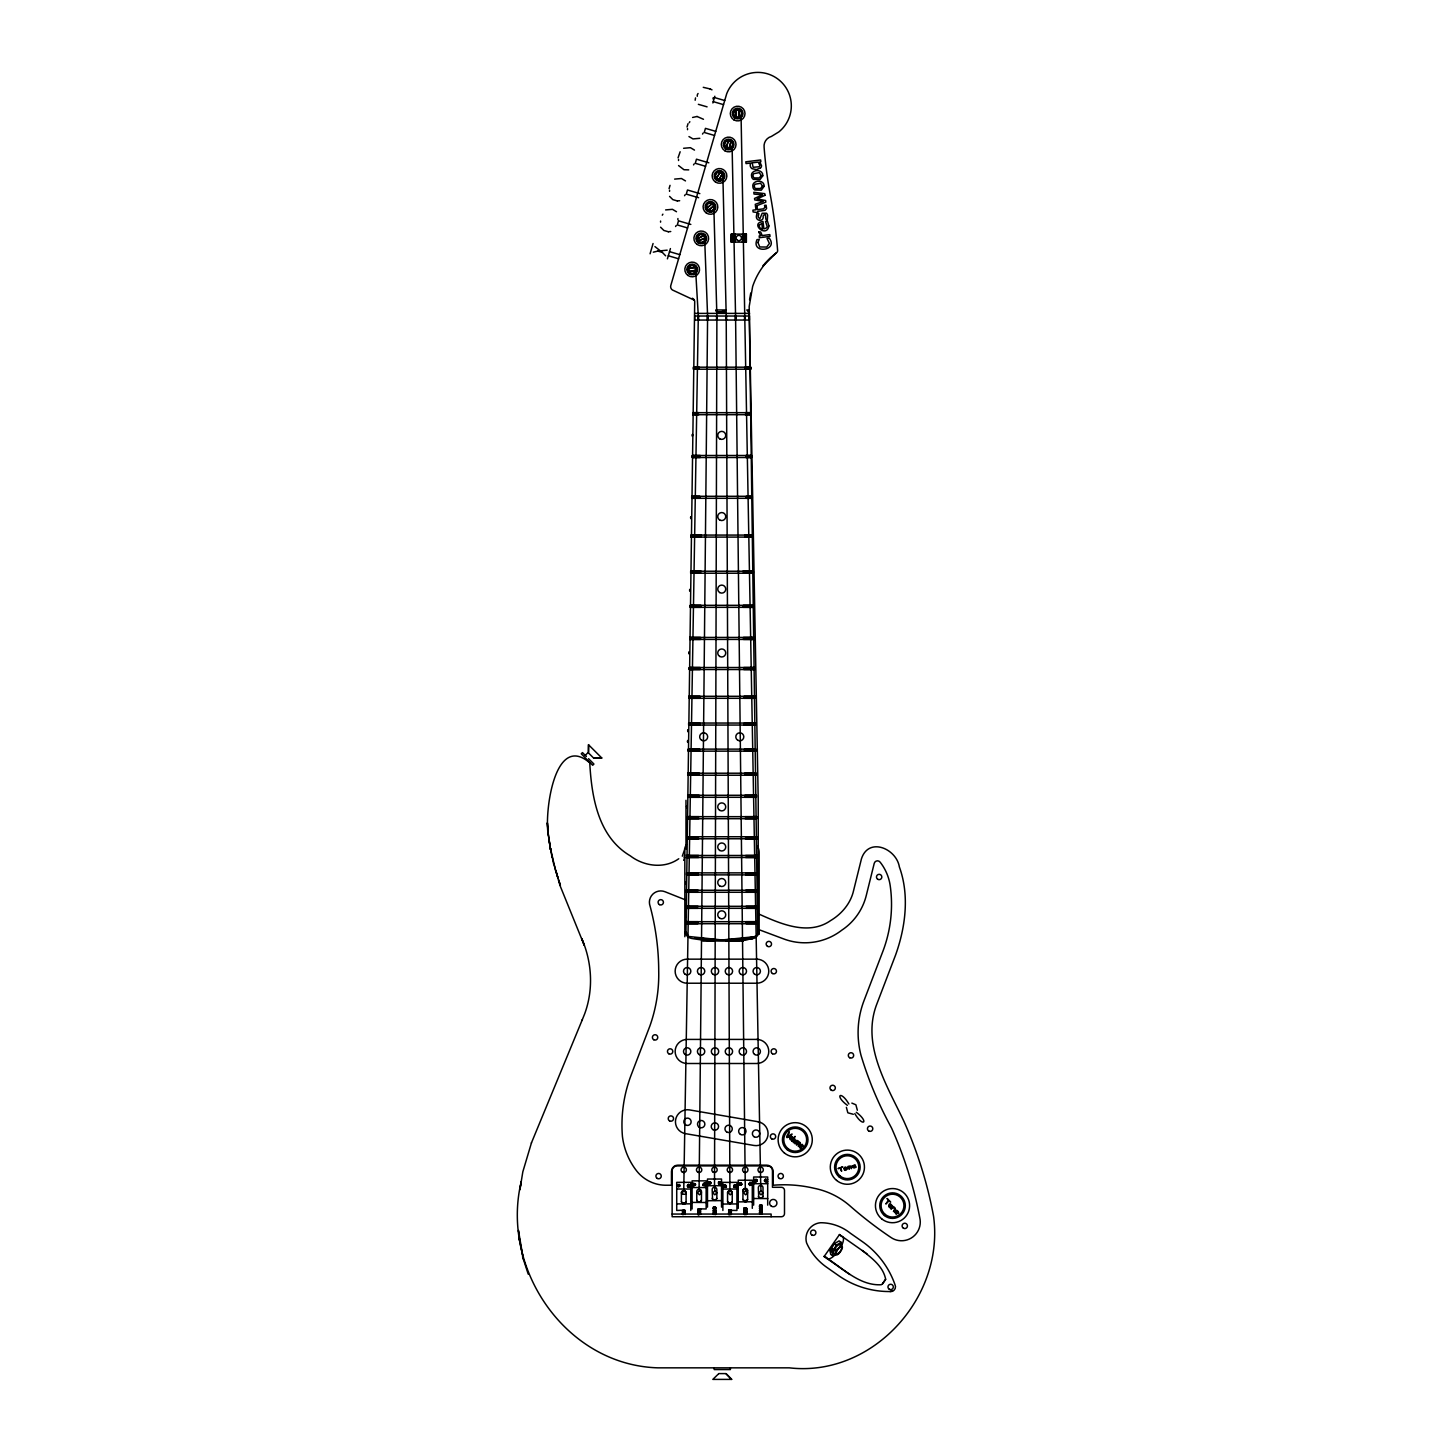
<?xml version="1.0" encoding="UTF-8"?>
<svg xmlns="http://www.w3.org/2000/svg" width="1452" height="1452" viewBox="0 0 1452 1452"><rect width="100%" height="100%" fill="white"/><g stroke="black" fill="none" stroke-linecap="round" stroke-linejoin="round"><path stroke-width="1.5" d="M714.202 1367.838L714.202 1369.563L730.392 1369.563L730.392 1367.838M739.195 109.408L739.522 117.576A4.429 4.429 0 0 0 741.064 110.715A4.429 4.429 0 0 0 734.059 111.005A4.429 4.429 0 0 0 736.146 117.721L735.819 109.535M745.765 1207.955C744.204 1208.754 742.408 1207.538 746.8 1208.354M660.569 222.156L660.587 221.049M669.553 191.337L669.572 190.23M677.903 218.544L677.884 219.742M678.538 160.519L678.556 159.393M687.522 129.682L687.54 128.575M736.327 117.757L736.327 109.39M739.014 117.739L739.014 109.372M745.293 1208.409L746.727 1208.318L744.459 1207.991M688.339 936.558L685.979 931.767L694.709 301.853A4.556 4.174 0 0 0 694.346 300.201L673.601 290.527A4.011 4.011 0 0 1 670.77 285.608L726.69 93.763A33.45 33.45 0 0 1 777.637 78.862A33.45 33.45 0 0 1 778.835 131.914L771.375 136.452A10.019 10.019 0 0 0 764.115 147.414A443.06 443.06 0 0 0 770.449 195.675A557.931 557.931 0 0 1 777.564 249.835A2.668 2.668 0 0 1 776.312 252.848A71.402 71.402 0 0 0 752.644 286.48L749.178 306.572L758.234 800.306L758.234 931.639A5.227 5.227 0 0 1 753.915 936.776L722.061 939.97L688.339 936.431A6.062 6.062 0 0 1 685.979 931.639M736.436 116.94L739.014 116.922M739.014 110.225L736.327 110.243M588.568 752.336L588.641 744.858M731.336 1210.097L728.595 1210.097M697.287 95.07L697.269 96.286M713.059 99.008L713.095 97.883M728.595 1210.369C733.986 1210.188 726.49 1210.532 729.993 1211.204M729.231 1210.115C730.247 1211.295 731.518 1208.972 729.303 1211.131L731.409 1210.986L728.759 1211.24M705.436 236.876A4.429 4.429 0 0 0 698.14 235.242A4.429 4.429 0 0 0 699.737 242.538A4.429 4.429 0 0 0 705.672 238.001L698.303 240.433L697.686 238.564L704.111 235.006M704.873 238.164L703.748 235.75M729.939 1210.841C733.75 1210.95 725.8 1211.313 730.556 1210.841L729.721 1210.841M695.871 267.005L687.849 268.584A4.429 4.429 0 0 1 694.165 265.498A4.429 4.429 0 0 1 695.508 272.395A4.429 4.429 0 0 1 688.502 271.905L696.524 270.344M728.85 1210.115L731.336 1210.442L730.265 1210.405M846.371 1107.313L847.841 1112.813L853.322 1114.283M857.352 1110.272L855.881 1104.772L851.852 1103.103M693.384 1184.396C695.925 1184.015 693.675 1186.102 694.147 1183.689M705 1184.796L704.529 1183.562L703.385 1185.177M710.572 1182.727C709.248 1181.42 707.451 1183.416 710.3 1181.928C713.077 1185.667 705.454 1183.761 709.538 1181.874M718.667 1182.545C719.357 1186.447 721.88 1180.403 718.667 1182.545C724.258 1181.529 715.836 1186.556 719.43 1181.874M733.986 1185.413L734.53 1187.083L736.073 1186.81M741.736 1183.797C737.053 1184.868 743.606 1183.307 739.467 1184.233C742.68 1185.522 737.58 1181.093 741.555 1184.65C736.872 1187.482 741.3 1179.078 741.555 1184.796C737.562 1187.046 739.994 1180.04 741.736 1184.142M752.299 1184.905C744.132 1182.273 755.494 1184.033 749.359 1184.106C752.245 1180.839 750.212 1187.754 749.432 1183.416C754.005 1182.273 747.671 1187.518 749.631 1182.817C751.628 1179.224 747.98 1190.713 751.446 1182.581M678.011 1185.612C679.1 1186.502 679.881 1186.03 678.011 1185.504M693.33 1184.632L694.147 1183.489L695.581 1184.433M703.222 1184.433L704.819 1183.471L705.309 1185.449L702.986 1185.449L704.147 1183.289L705.309 1185.304L702.986 1185.304L704.038 1183.489L705.073 1184.542L703.585 1184.015L703.385 1185.322L706.144 1185.54M734.059 1185.54L735.021 1186.847L735.674 1185.358M741.319 1183.797L739.54 1183.416L740.956 1184.669M695.163 100.242L695.526 97.901M693.312 1184.523L692.096 1184.56M702.986 1185.086L704.692 1185.522L704.892 1183.326M736.073 1185.249C734.295 1190.313 734.349 1182.817 735.456 1187.173M704.819 1182.727L705.055 1184.632M705 1184.941L706.144 1184.56M735.819 1186.248L733.75 1186.593M749.577 299.765L750.738 293.032M684.11 857.424L684.654 854.901M726.036 148.05A4.429 4.429 0 0 0 733.06 144.982A4.429 4.429 0 0 0 726.889 140.427A4.429 4.429 0 0 0 726.036 148.05L726.309 147.668A3.939 3.939 0 0 1 728.069 140.59L727.996 140.1M728.777 148.866L729.249 148.394A3.939 3.939 0 0 0 730.991 141.316L729.321 148.866M708.304 1182.926C712.932 1178.842 708.449 1187.972 708.812 1181.801M718.704 1181.801C717.687 1186.266 721.444 1182.4 721.535 1181.801M723.858 1186.81L724.203 1185.141L722.878 1185.141M687.413 1185.885C690.154 1181.438 690.39 1190.531 687.413 1185.921C689.083 1188.771 690.843 1183.834 687.903 1185.504M692.913 1184.396L693.421 1183.543L692.096 1183.543M702.804 1184.433L704.147 1183.071L705.309 1185.086M723.858 1185.249L723.858 1186.593M756.946 1181.22C752.172 1183.67 756.746 1175.92 756.946 1181.329C752.281 1183.761 756.546 1176.029 756.946 1181.256M687.413 1185.994L689.137 1184.669M693.094 1183.217L693.584 1185.921L695.581 1184.778L693.584 1183.471L693.584 1185.776L695.417 1184.106M723.858 1184.65L723.858 1185.994M736.255 1186.411C730.029 1188.643 739.558 1183.434 733.75 1185.485M766.837 1181.256L765.676 1179.242L764.351 1180.585L766.347 1181.819L766.511 1179.532M680.208 1185.921C673.655 1188.135 684.709 1183.108 676.723 1184.868M751.628 1183.924L750.956 1185.141L749.141 1184.65M726.2 148.14L728.541 140.1M728.995 148.086L726.436 147.305M650.079 253.791L653.073 243.519M669.063 188.669L670.044 185.348M678.048 157.851L680.153 151.77M687.032 127.032L688.012 123.692M667.412 258.855L670.425 248.564M712.878 102.965L714.838 96.231M726.309 147.668L728.396 140.572M728.922 148.394L730.973 141.352M531.486 1142.76L522.829 1171.8L519.889 1189.769L521.25 1181.656C500.25 1268.54 565.808 1365.08 657.829 1367.838L789.307 1367.838C872.271 1377.458 944.889 1297.562 933.527 1216.068C927.465 1183.507 917.501 1151.672 903.961 1121.434C887.172 1085.66 861.145 1044.968 876.736 1004.276L895.557 955.089C905.522 927.283 909.642 895.249 899.369 866.935C896.374 848.476 868.514 836.715 861.453 858.822L853.54 890.766C850.618 903.489 841.634 914.034 830.544 920.622C808.51 936.032 780.595 923.817 759.16 914.179L758.851 915.032M688.702 268.638L689.119 271.288L696.216 270.199M695.671 270.272L695.308 267.622M715.273 1206.848L713.277 1207.12L714.983 1206.775M683.638 860.328L684.836 857.315M582.016 1020.429L584.63 1013.932C593.632 989.647 592.053 962.186 581.744 938.555L584.248 945.252L560.109 885.793L553.684 863.341M743.968 1208.373L746.128 1208.118M681.405 1193.036A2.341 2.341 0 0 1 683.747 1190.713L686.088 1192.836L686.088 1201.73L684.781 1203.563L682.658 1203.472L681.405 1201.73L681.405 1192.999A2.341 2.341 0 0 1 683.747 1190.658L698.303 316.046L695.581 269.255M699.229 1201.984L700.154 1202.074L698.049 1201.947L696.778 1200.205L696.778 1191.439A2.341 2.341 0 0 1 699.12 1189.206A2.341 2.341 0 0 1 701.461 1191.529L701.461 1200.205L700.082 1202.111L698.376 1202.056L699.537 1202.111M716.852 1198.372L715.473 1200.278L713.277 1200.259L715.763 1200.314L712.587 1199.388L712.17 1189.587A2.341 2.323 0 0 1 714.511 1187.246A2.341 2.323 0 0 1 716.852 1189.587L716.852 1198.372A2.378 2.36 0 0 1 712.17 1198.245M745.693 1201.476L742.934 1199.57L742.934 1190.803A2.341 2.341 0 0 1 745.275 1188.462A2.341 2.341 0 0 1 747.617 1190.803L747.617 1199.57L744.223 1201.494L746.727 1201.439L745.003 1201.494M763.008 1196.394L761.737 1198.154L758.743 1197.428L758.325 1187.663A2.341 2.341 0 0 1 760.667 1185.377A2.341 2.341 0 0 1 763.008 1187.718L763.008 1196.394A2.378 2.36 0 0 1 758.325 1196.357M531.396 1142.978L582.343 1019.631M692.096 1208.972L692.096 1180.857L706.144 1180.857L706.144 1208.972L698.376 1208.808M761.665 1205.142L760.104 1204.706M762.01 1204.997L760.213 1204.851M716.126 310.565C714.892 314.685 731.009 308.641 723.441 312.107M697.486 94.471L698.067 93.509M715.981 178.578L716.362 178.287A3.939 3.939 0 0 1 720.029 171.989L720.083 171.517M718.377 180.139L718.976 179.812A3.939 3.939 0 0 0 722.624 173.496L723.005 173.205A4.429 4.429 0 0 1 718.903 180.284L722.878 173.078M689.228 122.712L689.845 121.696M703.113 133.112L702.532 134.074M662.275 215.186L662.892 214.17M694.129 163.931L693.548 164.893M685.144 194.768L684.564 195.711M676.16 225.586L675.579 226.53M716.108 178.705L720.609 171.645M835.844 1253.965L832.722 1255.817L830.671 1254.383L830.181 1250.426L834.41 1243.692L839.093 1240.897L841.144 1242.331L841.634 1246.288M832.722 1255.817L832.232 1251.86L836.443 1245.126L841.144 1242.331M716.362 178.287L720.337 172.08M718.649 179.721L722.588 173.532M885.647 1279.285L882.217 1284.203L885.647 1279.285C883.306 1266.543 871.817 1258.122 862.288 1250.499M722.406 173.804L720.156 172.389M728.741 1210.369L729.993 1210.206M881.364 1284.73C858.985 1286.055 841.851 1267.088 824.173 1256.47L839.51 1234.563L841.398 1236.342A13.377 4.773 -55 0 1 842.015 1244.745M698.303 1208.972L700.481 1208.844M830.362 1251.878L832.74 1248.538M690.771 1210.478L690.771 1182.345L676.723 1182.345L676.723 1210.478L682.676 1210.206M725.782 1185.685C721.662 1184.886 727.343 1189.134 725.401 1185.286M735.293 1185.286L734.149 1185.867L736.926 1186.157M694.8 1185.177L694.619 1183.924M801.558 1147.879C798.546 1149.893 799.199 1143.214 802.339 1144.448C805.315 1148.242 797.928 1144.63 800.687 1147.733A1.815 1.815 0 0 0 801.54 1147.86M750.847 1184.669L752.299 1183.924M762.953 265.643L776.312 252.848M718.377 1182.237L721.535 1182.836M718.341 1374.046L712.823 1379.4L731.772 1379.4L726.454 1373.973M678.048 1184.868C678.284 1190.604 681.859 1182.109 676.723 1185.885M687.595 1185.249L688.756 1184.578M693.094 1183.707L695.417 1183.761M764.623 263.865L771.066 257.385M682.531 1210.478L684.999 1210.206M744.223 1208.191L746.8 1208.627L745.457 1208.681M585.265 755.367L588.369 752.263L588.441 744.658L601.854 758.053L594.249 758.144M734.24 1185.268C731.608 1187.972 738.16 1188.026 735.728 1185.141M695.417 1185.086L693.584 1185.576M766.837 1181.22C763.952 1184.033 763.861 1177.245 766.837 1179.986M741.555 1184.578L738.251 1184.905M706.325 208.489L706.761 208.326A3.939 3.939 0 0 1 712.043 203.298L712.242 202.863M708.649 210.939L708.848 210.504A3.939 3.939 0 0 0 714.13 205.476L714.584 205.313M725.691 1187.282L722.878 1187.137M706.416 208.652L712.714 203.135M708.195 210.667L714.493 205.149M746.437 1208.336L744.332 1208.118M706.761 208.326L712.333 203.461M708.576 210.34L714.13 205.476M678.756 858.749C664.326 869.131 643.962 866.354 630.295 855.845C597.988 836.806 591.636 796.803 589.748 762.863C554.192 731.953 544.282 813.664 548.257 834.737L547.386 822.939L548.257 834.737M744.459 1208.336L746.8 1209.008L744.459 1208.953M696.851 238.745L697.323 238.709A3.939 3.939 0 0 1 703.803 235.369L704.474 235.405M705.636 237.819L698.049 241.359M704.038 235.605L697.686 238.564M705.091 238.074L705.146 238.055A3.939 3.939 0 0 1 698.721 241.395L698.503 241.159M688.72 169.884L684.001 169.739L678.556 165.564M679.663 200.721L677.358 200.921M670.751 231.521L668.374 231.757M683.293 1210.188L684.6 1210.26M892.581 1291.118L890.003 1291.536A88.064 88.064 0 0 1 838.603 1275.618L826.551 1267.179A58.588 58.588 0 0 1 806.568 1242.858A15.899 15.899 0 0 1 820.652 1222.729A47.607 47.607 0 0 1 850.327 1233.202L862.379 1241.641A88.064 88.064 0 0 1 894.922 1284.494A4.792 4.792 0 0 1 890.003 1291.536M684.092 1190.822L682.676 1191.42L682.676 1194.252L685.507 1194.252L686.088 1192.836A2.341 2.341 0 0 0 683.747 1190.658A2.341 2.341 0 0 1 686.088 1193.036M699.465 1190.822L697.468 1192.836L699.465 1194.833L701.479 1192.836L699.465 1190.822L699.12 1186.193L707.596 316.046L704.71 240.324M714.856 1190.822L712.841 1192.836L714.856 1194.833L716.871 1192.836L714.856 1190.822L714.511 1184.451L716.889 316.046L713.821 206.547M730.247 1190.822L728.232 1192.836L730.247 1194.833L732.244 1192.836L729.902 1190.694A2.341 2.323 0 0 0 727.561 1192.909L727.561 1201.693L729.902 1203.69L732.244 1201.693L732.244 1192.909A2.341 2.323 0 0 0 729.902 1190.586L726.218 316.046L722.86 175.456M745.62 1190.822L743.624 1192.836L745.62 1194.833L747.635 1192.836L745.62 1190.822L745.275 1186.665L735.565 316.046L732.098 146.216M761.011 1190.822L758.997 1192.836L761.011 1194.833L763.008 1192.836L761.011 1190.822L760.667 1182.146L741.064 115.216M688.665 1184.977C688.248 1188.97 689.21 1183.253 688.865 1186.447M653.309 252.176L657.81 251.087M667.194 250.161L660.333 250.869L654.943 246.586M692.586 117.467L697.051 116.487M699.81 138.303L692.985 138.92L688.956 136.561M683.602 148.286L690.426 147.687L694.492 150.101M674.617 179.104L681.442 178.505L685.489 180.919M665.633 209.923L672.457 209.324L676.505 211.738M713.458 1207.701L716.036 1207.846L714.892 1207.81M736.327 109.88L736.019 109.971A3.939 3.939 0 0 0 736.309 117.267M739.014 117.231L739.322 117.14A3.939 3.939 0 0 0 739.032 109.862M688.756 1184.197C686.27 1190.549 691.878 1182.364 688.012 1186.466M683.565 1211.513C687.885 1210.75 678.756 1211.422 684.781 1211.077M761.628 1205.777L759.432 1205.759L761.429 1205.704M683.946 1203.599L683.529 1203.69M761.066 1198.299L759.432 1198.227L762.1 1198.227L760.667 1198.19M730.302 1203.599C730.683 1203.599 729.703 1203.526 729.612 1203.654M731.245 1210.333L736.926 1210.478L736.926 1182.382L722.878 1182.382L722.878 1210.478M713.204 1207.864L715.945 1207.755L714.983 1207.683M713.204 1208.264L715.654 1208.209M713.204 1208.518L716.036 1208.518L714.892 1208.191M713.386 1208.881L716.036 1208.899L714.892 1208.863M713.204 1210.242L716.036 1210.478L714.892 1210.442M713.204 1210.895L714.33 1210.932M715.854 1213.146L714.892 1213.073M703.258 87.32L709.992 88.917M707.088 106.849L698.358 104.326M687.849 268.765L688.321 268.674A3.939 3.939 0 0 1 695.472 267.277L695.617 267.567M744.15 1209.244L746.8 1209.262L745.675 1209.226M744.15 1209.625L746.8 1209.915L745.675 1209.861M746.618 1210.587L745.675 1210.514M746.8 1211.603L743.968 1211.857L746.437 1211.567M744.15 1212.22L745.112 1212.565M743.968 1212.511L746.8 1212.238L745.675 1212.202M746.292 938.264L753.915 936.903A5.245 5.209 -87.1 0 0 757.672 934.108L749.268 310.002L746.818 309.966L749.522 313.396L694.673 313.396M689.083 271.288L688.901 271.651A3.939 3.939 0 0 0 696.053 270.235M688.321 268.674L696.107 267.495M697.995 1209.933L700.644 1209.952M700.644 1209.443L697.813 1209.443L699.9 1209.679M697.813 1210.46L698.957 1210.296M697.995 1210.442L700.281 1210.224M698.957 1210.805L697.813 1210.986L698.957 1211.022M697.995 1210.95L700.644 1210.768M697.995 1211.458L700.644 1211.476M698.648 1211.748L698.957 1212.039M697.813 1212.003L700.281 1211.767M697.995 1212.275L698.957 1212.547M700.463 1212.021L697.813 1212.311M700.644 1212.293L698.648 1212.456M697.995 1213.001L699.828 1212.837M698.648 1213.273L698.957 1213.563M700.463 1213.037L697.813 1212.819L698.957 1213.055M697.813 1213.527L700.281 1213.291M698.957 1213.872L697.813 1214.035L698.957 1214.072M700.463 1213.545L697.995 1214.017M700.463 1213.854L698.648 1213.999M700.644 1214.326L697.813 1214.544L698.957 1214.58M761.919 1205.777L760.104 1205.704M746.546 1208.645L744.785 1208.663M749.25 937.738L731.136 939.662M728.759 1211.422L731.409 1211.258M728.759 1212.311L729.721 1212.366M731.245 1211.912L730.283 1211.857M728.595 1212.783L731.409 1211.712L730.283 1211.676M731.409 1212.148L728.759 1212.148M728.759 1213.219L729.721 1213.545M731.245 1212.801L730.592 1212.819M728.595 1213.691L731.245 1213.073M731.409 1213.055L728.595 1213.055L729.721 1213.092M730.592 1213.727L730.283 1213.473C733.913 1214.144 726.236 1213.89 729.721 1213.981M728.759 1214.108L729.721 1214.435M728.595 1214.58L731.409 1214.126L730.283 1213.926M731.245 1214.598L728.759 1214.562M682.44 1211.349L684.509 1211.041M682.44 1212.892L684.89 1211.331M683.565 1213.273L682.44 1213.11L684.89 1212.166M685.09 1213.128L682.44 1214.162L684.89 1213.092M682.44 1213.945L685.09 1213.473L684.128 1213.073M683.565 1214.544L682.44 1214.507L684.89 1213.926M685.09 1214.525L684.128 1213.926M707.233 316.046L707.269 320.057M707.904 316.046L707.941 320.057M697.904 316.046L697.958 320.057M698.557 316.046L698.63 320.057M760.176 1208.808L761.81 1208.826M760.176 1209.153L761.81 1209.171M760.176 1209.661L761.81 1209.679M760.176 1210.006L761.81 1210.024M760.176 1213.4L761.81 1213.418M760.176 1213.908L761.81 1213.926M760.176 1214.253L761.81 1214.271M727.434 939.644L734.222 939.408M715.201 1209.226L714.892 1209.117M715.854 1210.914L713.386 1211.131L714.33 1211.204M715.201 1213.164L713.386 1212.837L714.33 1212.91M713.386 1214.417L716.036 1214.162L714.892 1214.126M745.983 1210.605L743.968 1210.315L745.112 1210.351M744.15 1211.186L746.8 1210.95L743.968 1211.222L746.8 1211.204L745.675 1211.168M744.785 1211.549L745.112 1211.658M746.618 1212.928L743.968 1212.91L745.112 1212.946M746.618 1213.563L743.968 1213.545L745.112 1213.6M731.336 1210.805L730.102 1211.022M745.475 1209.026L746.727 1208.953L744.459 1208.627M698.648 1210.224L698.957 1210.496M728.759 1212.765L730.592 1212.638M728.759 1213.672L730.592 1213.545M745.384 1209.044L745.765 1208.899M728.305 140.917L730.864 141.661M683.257 1211.331L683.565 1211.73M684.437 1211.876L683.257 1212.166M683.257 1212.384L683.565 1212.928M684.437 1212.565L684.128 1212.511M685.09 1214.181L683.257 1214.271M683.747 1203.526L684.219 1203.526M594.177 757.944L601.654 757.871M715.364 940.079C713.313 940.17 732.044 940.134 726.218 940.079M730.556 1210.115L729.612 1210.387M745.112 1209.716L746.8 1209.661L745.675 1209.607M745.983 1210.351L743.968 1210.569L745.112 1210.623M699.828 1211.313L697.813 1211.277L698.957 1211.531M714.021 1211.095L716.036 1210.877L714.892 1210.841M730.592 1211.748L728.595 1212.166L729.721 1212.202M744.785 1212.456L746.8 1212.493L745.675 1212.456M715.201 1212.91L713.386 1213.092L714.33 1213.182M699.828 1214.38L697.813 1214.344L698.957 1214.38M684.437 1211.73L682.44 1211.839L683.565 1212.22M684.437 1213.128L682.44 1213.455L683.565 1213.491M715.745 309.966L725.782 309.966M693.457 367.193L750.72 367.193M699.174 367.193A257.421 1.107 0 0 1 693.457 367.193L693.457 369.207L750.72 369.207L750.72 367.193A257.421 1.107 0 0 1 745.003 367.193M692.967 412.677L751.065 412.677L751.065 414.691L692.967 414.691L692.967 412.677A265.063 1.143 0 0 0 698.757 412.677M692.35 455.492L751.773 455.492L751.773 457.507L692.35 457.507L692.35 455.492A277.223 1.198 0 0 0 700.263 455.492M691.697 496.294L752.299 496.294M699.773 496.294A288.095 1.234 0 0 1 691.697 496.294L691.697 498.308L752.299 498.308L752.299 496.294A288.095 1.234 0 0 1 746.255 496.294M691.098 535.08L752.862 535.08M701.37 535.08A299.293 1.289 0 0 1 691.098 535.08L691.098 537.095L752.862 537.095L752.862 535.08A299.293 1.289 0 0 1 744.64 535.08M690.662 571.217L753.352 571.217L753.352 573.213L690.662 573.213L690.662 571.199A308.35 1.325 0 0 0 701.098 571.199M690.317 605.321L753.86 605.321L753.86 607.335L690.317 607.335L690.317 605.321A316.681 1.361 0 0 0 700.899 605.321M689.809 637.428L754.187 637.428L754.187 639.424L689.809 639.424L689.809 637.428A325.212 1.398 0 0 0 700.517 637.428M689.319 667.521L754.659 667.521L754.659 669.535L689.319 669.535L689.319 667.521A334.849 1.434 0 0 0 700.191 667.521M688.974 696.288L755.058 696.288L755.058 698.303L688.974 698.303L688.974 696.288A342.418 1.47 0 0 0 699.973 696.288M688.647 723.042L755.421 723.042L755.421 725.056L688.647 725.056L688.647 723.042A349.551 1.506 0 0 0 699.755 723.042M688.284 749.123L755.73 749.123L755.73 751.138L688.284 751.138L688.284 749.123A356.593 1.525 0 0 0 699.519 749.123M687.976 773.208L756.038 773.208L756.038 775.223L687.976 775.223L687.976 773.208A363.181 1.561 0 0 0 699.301 773.208M687.74 795.279L756.401 795.279L756.401 797.293L687.74 797.293L687.74 795.279A369.77 1.579 0 0 0 699.156 795.279M687.431 816.677L756.655 816.677L756.655 818.692L687.431 818.692L687.431 816.677A375.705 1.615 0 0 0 698.957 816.677M687.177 836.751L756.946 836.751L756.946 838.766L687.177 838.766L687.177 836.751A381.767 1.633 0 0 0 698.775 836.751M686.869 855.482L757.327 855.482L757.327 857.479L686.869 857.479L686.869 855.482A389.336 1.67 0 0 0 698.593 855.482M686.578 872.87L757.472 872.87L757.472 874.884L686.578 874.884L686.578 872.87A394.018 1.688 0 0 0 698.376 872.87M686.306 890.257L757.69 890.257L757.69 892.272L686.306 892.272L686.306 890.257A399.409 1.706 0 0 0 698.176 890.257M746.056 908.317A405.834 1.742 0 0 0 758.035 908.317L686.088 908.317L686.088 906.302L758.035 906.32A405.834 1.742 0 0 1 746.056 906.32M746.183 923.708A409.809 1.761 0 0 0 758.234 923.708L685.925 923.708L685.925 921.693L758.234 921.693A409.809 1.761 0 0 1 746.183 921.693M702.859 941.096L715.364 941.096M726.29 941.096L743.406 941.096M753.642 1179.532L756.946 1179.877M764.859 1179.532L767.691 1179.532M753.642 1181.547L756.619 1181.547M767.691 1181.547L764.514 1181.22M751.12 1182.908L752.299 1182.908M706.144 1183.543L704.964 1183.543L705.472 1184.778M753.642 1183.707L767.691 1183.707M720.355 1183.816L721.535 1183.816M687.939 1184.868L690.771 1184.868M692.096 1185.54L694.619 1183.562M707.487 1185.703L721.535 1185.703M689.591 1186.883L688.085 1187.028M736.926 1187.137L734.912 1187.446M692.096 1187.536L706.144 1187.536M676.723 1189.025L690.771 1189.025M722.878 1189.043L736.926 1189.043M753.642 1198.517L767.691 1198.553M707.487 1200.731L721.535 1200.604M738.251 1201.875L752.299 1201.766M692.096 1202.401L706.144 1202.51M676.723 1203.889L690.771 1203.835M722.878 1204.053L736.926 1203.926M672.131 1214.053L771.121 1214.053L771.121 1216.74M718.776 1373.592L725.891 1373.592M683.565 1213.836L682.44 1213.255M684.128 1213.781L685.253 1213.799M730.283 1213.019L731.409 1213.237M729.721 1213.727L728.595 1213.509M698.957 1209.48L697.886 1209.443L699.991 1209.425M698.957 1209.988L697.813 1209.752L699.265 1209.643M714.892 1209.516C712.369 1210.333 713.767 1209.153 714.892 1209.788M714.892 1210.169L716.036 1210.224L713.567 1210.532M745.112 1211.004L743.968 1210.968M714.892 1211.095L716.036 1211.149M714.892 1211.494C718.413 1211.658 711.171 1211.422 714.33 1211.603M714.892 1211.748C718.413 1211.912 711.171 1211.694 714.33 1211.857M714.33 1212.257C710.808 1212.111 718.413 1212.293 714.892 1212.148M745.675 1212.837C749.286 1213.182 741.609 1213.128 745.112 1213.2M714.33 1212.511C710.808 1212.366 718.413 1212.565 714.892 1212.42M745.675 1213.11L746.8 1213.146M745.675 1213.491C749.286 1213.836 741.609 1213.781 745.112 1213.854M745.675 1213.745L746.8 1213.799M714.33 1213.563C712.133 1214.253 717.016 1213.092 714.892 1213.727M745.112 1214.235C741.591 1214.09 749.178 1214.289 745.675 1214.144M745.112 1214.507C741.591 1214.344 749.178 1214.544 745.675 1214.398M714.892 1214.38L716.036 1214.435L713.204 1214.181M761.048 1206.594C764.641 1206.757 756.928 1206.558 760.485 1206.739M760.485 1207.247C765.894 1206.866 756.093 1207.774 761.048 1207.447M760.485 1208.1C756.964 1207.901 764.569 1208.155 761.048 1207.955M761.048 1210.841C764.569 1211.041 756.964 1210.786 760.485 1210.986M760.485 1211.494C765.894 1211.113 756.093 1212.021 761.048 1211.694M760.485 1212.347C756.964 1212.148 764.569 1212.402 761.048 1212.202M761.048 1213.055C764.641 1213.219 756.928 1213.001 760.485 1213.182M682.513 1211.095L683.475 1211.113M716.054 939.626L697.922 938.137M745.239 316.046L745.166 320.057M744.513 316.046L744.567 320.057M719.375 312.307L720.773 312.398M735.202 316.046L735.238 320.057M713.041 939.662L694.963 937.738M734.53 1186.992L735.674 1185.685M755.403 1181.402C756.583 1179.659 755.875 1180.494 755.04 1181.093M657.847 251.087L662.33 252.394M697.087 116.487L703.476 119.282M677.34 200.939L672.839 199.632L669.572 196.383M668.356 231.757L663.854 230.451L660.587 227.202M715.364 1207.701L713.676 1207.755M734.912 1186.647L733.75 1185.975M725.691 1185.268C720.01 1186.538 729.467 1188.97 725.02 1184.886C721.208 1187.754 727.833 1187.591 726.182 1185.485M688.756 1186.865L687.595 1186.193M715.473 1207.084L713.676 1207.138L715.509 1207.138M718.831 179.413L716.58 177.979M714.438 97.538L724.73 100.533M713.259 101.64L723.532 104.635M715.745 131.352L705.454 128.357L704.256 132.477L714.529 135.472M708.812 162.787L696.47 159.194L695.272 163.296L705.545 166.29M699.828 193.606L687.486 190.012L686.288 194.114L698.63 197.708M690.825 224.425L678.501 220.831L677.304 224.951L687.576 227.946M669.517 251.65L679.79 254.645M668.319 255.77L678.592 258.765M684.836 899.623L664.962 891.728A11.362 11.362 0 0 0 649.552 904.16A253.592 253.592 0 0 1 658.718 971.188A153.731 153.731 0 0 1 649.861 1026.074L631.203 1074.916A140.39 140.39 0 0 0 622.436 1136.535A69.769 69.769 0 0 0 636.738 1171.038A37.462 37.462 0 0 0 667.194 1185.231L671.459 1185.231L671.459 1171.528A6.353 6.353 0 0 1 677.812 1165.157L766.783 1165.157A6.353 6.353 0 0 1 773.136 1171.528L773.136 1185.231A130.843 130.843 0 0 1 814.282 1188.317A77.337 77.337 0 0 1 850.963 1206.757A400.698 400.698 0 0 0 890.766 1237.34A18.731 18.731 0 0 0 920.132 1219.698L920.114 1219.553A404.473 404.473 0 0 0 891.655 1128.24L888.315 1121.942A373.327 373.327 0 0 1 861.036 1055.404A89.57 89.57 0 0 1 863.94 1000.827L882.762 951.641A132.459 132.459 0 0 0 890.257 886.065A49.64 49.64 0 0 0 880.166 862.179A3.34 3.34 0 0 0 874.231 863.359L866.281 895.448A58.479 58.479 0 0 1 841.833 930.151A60.258 60.258 0 0 1 783.808 938.972L759.087 929.716L759.087 931.059A8.022 8.022 0 0 1 752.317 938.772A187.29 187.29 0 0 1 726.998 941.041M824.173 1256.47L826.424 1257.414A13.377 4.773 -55 0 0 836.497 1253.33M710.01 88.935L711.988 89.843M716.979 311.527L718.087 312.107M712.061 203.716L713.84 205.712M708.83 210.086L707.07 208.09M839.383 1234.527L867.007 1253.875M834.41 1243.692L836.443 1245.126M830.181 1250.426L832.232 1251.86M824.046 1256.452L849.819 1274.493M720.283 1182.545C716.308 1181.819 721.517 1185.721 719.902 1182.055M662.366 252.412L665.633 255.824M682.313 856.172L684.491 849.928A11.761 11.761 0 0 1 686.433 844.592M710.01 1182.055C708.195 1185.014 711.553 1181.982 708.703 1183.017M739.576 1184.905L739.068 1183.797M588.477 752.898L593.505 757.944M586.39 756.492L582.47 752.59L581.254 753.806L592.688 765.258L593.922 764.042L588.568 758.688M710.3 1181.746L710.972 1182.926M726.254 1374.046L731.499 1379.4M848.875 1103.992C840.635 1089.835 834.21 1095.57 847.369 1105.317M856.299 1112.286C869.458 1122.051 863.051 1127.787 854.811 1113.63M684.836 850.491L684.836 930.514A8.022 8.022 0 0 0 691.515 938.428A187.362 187.362 0 0 0 752.317 938.772M518.999 1234.599L518.473 1230.516L523.283 1258.92L518.981 1237.031L520.034 1242.767L519.507 1238.683M522.52 1256.652L528.219 1274.148M553.811 862.924L550.399 848.168L552.014 856.916M554.247 864.847L555.608 870.655M551.978 855.99L553.72 864.23M547.948 831.814L550.544 849.565L548.094 833.23M549.128 840.726L550.544 849.565M767.691 1205.142L767.691 1177.009L753.642 1177.009L753.642 1205.142M759.16 934.362L759.16 852.76A13.34 13.34 0 0 0 757.381 846.08M752.299 1208.336L752.299 1180.222L738.251 1180.222L738.251 1208.336M746.128 234.099L746.11 242.121M745.747 234.099L745.747 242.121M745.366 234.099L745.366 242.121M744.93 234.099L744.93 242.121M744.44 234.099L744.44 242.121M743.497 234.099L743.497 242.121M743.134 242.121L742.88 234.099L742.752 242.121M742.48 234.099L742.48 242.121M735.002 234.099L734.984 242.121M734.73 234.099L734.712 242.121L734.603 234.099M734.349 234.099L734.349 242.121M733.532 234.099L733.532 242.121M733.042 234.099L733.042 242.121M732.552 234.099L732.552 242.121M732.117 234.099L732.117 242.121M731.735 234.099L731.735 242.121M731.481 234.099L731.354 242.121M726.563 316.046L726.563 320.057M724.022 311.726L717.506 311.726M721.535 1207.138L721.535 1179.042L707.487 1179.042L707.487 1207.138M717.252 316.046L717.234 320.057M716.58 316.046L716.562 320.057M685.979 800.306L685.979 849.238M684.836 932.202L684.836 936.721M727.561 1193.036A2.341 2.323 0 0 1 729.902 1190.694A2.341 2.323 0 0 1 732.244 1193.036M692.314 298.259A3.884 3.884 0 0 1 694.346 300.201M717.796 179.975A4.429 4.429 0 0 1 715.673 173.677A4.429 4.429 0 0 1 722.207 172.389M751.773 455.492A277.223 1.198 0 0 1 745.838 455.492M751.773 456.164A277.223 1.198 0 0 1 745.838 456.164M700.263 456.164A277.223 1.198 0 0 1 692.35 456.164M751.773 456.817A277.223 1.198 0 0 1 745.838 456.835M700.263 456.835A277.223 1.198 0 0 1 692.35 456.817M751.773 457.489A277.223 1.198 0 0 1 745.838 457.489M700.263 457.489A277.223 1.198 0 0 1 692.35 457.489M756.655 816.677A375.705 1.615 0 0 1 745.13 816.677M756.655 818.692A375.705 1.615 0 0 1 745.13 818.692M698.957 818.692A375.705 1.615 0 0 1 687.431 818.692M756.946 836.751A381.767 1.633 0 0 1 745.33 836.751M756.946 838.748A381.767 1.633 0 0 1 745.33 838.748M698.775 838.748A381.767 1.633 0 0 1 687.177 838.748M757.327 855.482A389.336 1.67 0 0 1 745.602 855.482M757.327 857.479A389.336 1.67 0 0 1 745.602 857.479M698.593 857.479A389.336 1.67 0 0 1 686.869 857.479M751.065 412.677A265.063 1.143 0 0 1 745.275 412.677M751.065 414.691A265.063 1.143 0 0 1 745.275 414.691M698.757 414.691A265.063 1.143 0 0 1 692.967 414.691M755.73 749.123A356.593 1.525 0 0 1 744.513 749.123M755.73 749.795A356.593 1.525 0 0 1 744.513 749.795M699.519 749.795A356.593 1.525 0 0 1 688.284 749.795M755.73 750.466A356.593 1.525 0 0 1 744.513 750.466M699.519 750.466A356.593 1.525 0 0 1 688.284 750.466M755.73 751.138A356.593 1.525 0 0 1 744.513 751.138M699.519 751.138A356.593 1.525 0 0 1 688.284 751.138M756.038 773.208A363.181 1.561 0 0 1 744.713 773.208M756.038 773.88A363.181 1.561 0 0 1 744.713 773.88M699.301 773.88A363.181 1.561 0 0 1 687.976 773.88M756.038 774.533A363.181 1.561 0 0 1 744.713 774.551M699.301 774.551A363.181 1.561 0 0 1 687.976 774.533M756.038 775.205A363.181 1.561 0 0 1 744.713 775.205M699.301 775.205A363.181 1.561 0 0 1 687.976 775.205M756.401 795.279A369.77 1.579 0 0 1 744.967 795.279M756.401 795.95A369.77 1.579 0 0 1 744.967 795.95M699.156 795.95A369.77 1.579 0 0 1 687.74 795.95M756.401 796.622A369.77 1.579 0 0 1 744.967 796.622M699.156 796.622A369.77 1.579 0 0 1 687.74 796.622M756.401 797.275A369.77 1.579 0 0 1 744.967 797.293M699.156 797.293A369.77 1.579 0 0 1 687.74 797.275M755.058 696.288A342.418 1.47 0 0 1 744.059 696.288M755.058 696.942A342.418 1.47 0 0 1 744.059 696.96M699.973 696.96A342.418 1.47 0 0 1 688.974 696.942M755.058 697.613A342.418 1.47 0 0 1 744.059 697.632M699.973 697.632A342.418 1.47 0 0 1 688.974 697.613M755.058 698.285A342.418 1.47 0 0 1 744.059 698.285M699.973 698.285A342.418 1.47 0 0 1 688.974 698.285M698.049 906.32A405.834 1.742 0 0 1 686.088 906.302M698.049 908.317A405.834 1.742 0 0 1 686.088 908.317M755.421 723.042A349.551 1.506 0 0 1 744.295 723.042M755.421 723.713A349.551 1.506 0 0 1 744.295 723.713M699.755 723.713A349.551 1.506 0 0 1 688.647 723.713M755.421 724.366A349.551 1.506 0 0 1 744.295 724.385M699.755 724.385A349.551 1.506 0 0 1 688.647 724.366M755.421 725.038A349.551 1.506 0 0 1 744.295 725.056M699.755 725.056A349.551 1.506 0 0 1 688.647 725.038M697.958 921.693A409.809 1.761 0 0 1 685.925 921.693M758.234 922.365A409.809 1.761 0 0 1 746.183 922.365M697.958 922.365A409.809 1.761 0 0 1 685.925 922.365M758.234 923.036A409.809 1.761 0 0 1 746.183 923.036M697.958 923.036A409.809 1.761 0 0 1 685.925 923.036M697.958 923.708A409.809 1.761 0 0 1 685.925 923.708M753.86 605.321A316.681 1.361 0 0 1 743.279 605.321M753.86 605.992A316.681 1.361 0 0 1 743.279 605.992M700.899 605.992A316.681 1.361 0 0 1 690.317 605.992M753.86 606.646A316.681 1.361 0 0 1 743.279 606.664M700.899 606.664A316.681 1.361 0 0 1 690.317 606.646M753.86 607.317A316.681 1.361 0 0 1 743.279 607.317M700.899 607.317A316.681 1.361 0 0 1 690.317 607.317M754.187 637.428A325.212 1.398 0 0 1 743.478 637.428M754.187 638.081A325.212 1.398 0 0 1 743.478 638.1M700.517 638.1A325.212 1.398 0 0 1 689.809 638.081M754.187 638.753A325.212 1.398 0 0 1 743.478 638.771M700.517 638.771A325.212 1.398 0 0 1 689.809 638.753M754.187 639.424A325.212 1.398 0 0 1 743.478 639.424M700.517 639.424A325.212 1.398 0 0 1 689.809 639.424M757.472 872.87A394.018 1.688 0 0 1 745.675 872.87M757.472 874.866A394.018 1.688 0 0 1 745.675 874.884M698.376 874.884A394.018 1.688 0 0 1 686.578 874.866M754.659 667.521A334.849 1.434 0 0 1 743.787 667.521M754.659 668.192A334.849 1.434 0 0 1 743.787 668.192M700.191 668.192A334.849 1.434 0 0 1 689.319 668.192M754.659 668.864A334.849 1.434 0 0 1 743.787 668.864M700.191 668.864A334.849 1.434 0 0 1 689.319 668.864M754.659 669.535A334.849 1.434 0 0 1 743.787 669.535M700.191 669.535A334.849 1.434 0 0 1 689.319 669.535M757.69 890.257A399.409 1.706 0 0 1 745.802 890.257M757.69 892.254A399.409 1.706 0 0 1 745.802 892.272M698.176 892.272A399.409 1.706 0 0 1 686.306 892.254M752.299 496.965A288.095 1.234 0 0 1 746.255 496.965M699.773 496.965A288.095 1.234 0 0 1 691.697 496.965M752.299 497.619A288.095 1.234 0 0 1 746.255 497.637M699.773 497.637A288.095 1.234 0 0 1 691.697 497.619M752.299 498.29A288.095 1.234 0 0 1 746.255 498.29M699.773 498.29A288.095 1.234 0 0 1 691.697 498.29M752.862 535.752A299.293 1.289 0 0 1 744.64 535.752M701.37 535.752A299.293 1.289 0 0 1 691.098 535.752M752.862 536.423A299.293 1.289 0 0 1 744.64 536.423M701.37 536.423A299.293 1.289 0 0 1 691.098 536.423M752.862 537.095A299.293 1.289 0 0 1 744.64 537.095M701.37 537.095A299.293 1.289 0 0 1 691.098 537.095M753.352 571.199A308.35 1.325 0 0 1 742.916 571.199M753.352 573.213A308.35 1.325 0 0 1 742.916 573.213M701.098 573.213A308.35 1.325 0 0 1 690.662 573.213M750.72 367.864A257.421 1.107 0 0 1 745.003 367.864M699.174 367.864A257.421 1.107 0 0 1 693.457 367.864M750.72 368.536A257.421 1.107 0 0 1 745.003 368.536M699.174 368.536A257.421 1.107 0 0 1 693.457 368.536M750.72 369.207A257.421 1.107 0 0 1 745.003 369.207M699.174 369.207A257.421 1.107 0 0 1 693.457 369.207M836.388 1249.21A4.283 1.525 -55 0 1 834.973 1250.753M836.443 1252.495A5.354 1.906 -55 0 1 833.521 1252.023A5.354 1.906 -55 0 1 837.423 1245.653A5.354 1.906 -55 0 1 840.345 1246.125M742.934 1190.894A2.341 2.341 0 0 1 745.275 1188.571A2.341 2.341 0 0 1 747.617 1190.894M747.617 1199.479A2.378 2.36 0 0 1 742.934 1199.479M732.244 1201.566A2.378 2.36 0 0 1 727.561 1201.566M701.461 1200.114A2.378 2.36 0 0 1 696.778 1200.114M686.088 1201.675A2.378 2.36 0 0 1 681.405 1201.675M756.583 215.259C754.677 221.267 764.278 222.628 763.135 216.003C767.219 209.905 764.242 222.138 767.346 219.833L767.618 215.205A4.102 4.102 0 0 0 766.456 213.208L762.173 213.262L759.85 218.853L758.107 216.929L758.87 213.553L756.946 213.698L756.583 215.259M685.834 882.29L685.852 883.796L685.834 882.29M685.834 915.069L685.852 916.575L685.834 915.069M692.404 436.126L692.459 434.329L692.404 436.126M757.926 242.502L759.777 246.967L766.692 247.04L769.415 243.482L767.019 238.418L769.251 238.146C778.944 250.869 750.757 254.3 756.982 239.653L759.251 239.38L757.926 242.502M894.704 1211.912C896.81 1215.578 896.991 1214.761 895.594 1211.694C901.583 1217.883 897.318 1206.303 894.704 1211.912M758.743 232.066L760.739 235.732L759.16 235.914L759.378 237.711L770.032 236.404L769.796 234.607L762.246 235.551L760.63 231.939L758.743 232.066M894.831 1208.772L893.452 1211.603L895.448 1209.48L895.049 1207.973L893.452 1206.521L890.911 1209.062L893.361 1207.701L894.831 1208.772M792.375 1137.315C790.051 1142.978 789.144 1134.956 792.375 1137.315M765.022 206.892L763.734 208.798L757.436 209.614L757.037 206.311L755.548 206.493L755.947 209.796L752.898 210.159L753.116 211.956L757.799 212.609L757.654 211.393L765.095 210.286L766.602 208.471L766.093 205.204L764.478 205.385L765.022 206.892M690.589 517.311C690.789 521.504 691.697 514.625 690.589 517.311M689.591 589.929C689.791 594.122 690.698 587.225 689.591 589.929M688.738 652.474C688.865 656.685 689.882 649.824 688.738 652.474M687.649 730.356C687.812 734.53 688.774 727.724 687.649 730.356M687.486 741.119C687.722 745.33 688.593 738.215 687.486 741.119M686.596 806.35C686.796 810.543 687.667 803.682 686.596 806.35M892.218 1205.85C887.952 1212.493 887.644 1198.898 892.218 1205.85M847.478 1168.533C843.104 1174.614 842.959 1163.27 847.478 1168.533M853.086 1165.956L855.409 1165.684L853.086 1165.956M852.378 1166.192C852.251 1170.239 859.584 1165.339 854.284 1167.426C854.103 1167.027 857.406 1162.58 852.378 1166.192M768.907 225.931C766.729 238.582 749.286 223.227 762.99 221.539L763.897 228.926L766.111 228.109A2.977 2.977 0 0 0 767.219 226.439L765.549 221.539L767.491 221.194L768.907 225.931M891.564 1205.704C888.243 1210.551 888.896 1201.312 891.564 1205.704M764.823 1180.204C766.493 1181.275 766.366 1180.494 764.823 1180.276M724.167 1186.03C724.675 1189.624 727.289 1183.979 724.167 1186.03M749.377 1183.797L751.156 1184.16L749.432 1183.761M793.482 1141.49C800.941 1138.241 796.077 1143.559 793.409 1142.615C791.286 1140.183 798.219 1136.644 793.482 1141.49M759.251 225.205L759.559 227.637L762.518 229.089L761.828 223.445L759.251 225.205M762.79 175.783L760.013 179.576L753.407 179.376A4.283 4.283 0 0 1 751.737 177.108L751.483 175.075A4.229 4.229 0 0 1 752.553 172.479C755.675 169.085 763.371 170.283 762.79 175.783M764.079 186.382L761.302 190.176L754.713 189.976A4.283 4.283 0 0 1 753.025 187.707L752.789 185.674A4.229 4.229 0 0 1 753.86 183.079C756.964 179.667 764.678 180.883 764.079 186.382M792.955 1137.461C789.108 1144.92 788.853 1132.596 792.955 1137.461M798.509 1142.325L796.495 1145.047L799.743 1143.123L798.364 1146.554L800.27 1142.706L797.638 1140.709L795.061 1143.867L798.509 1142.325M761.229 175.583L759.233 177.924L754.332 177.943A2.45 2.45 0 0 1 753.207 176.563L753.043 175.256A2.432 2.432 0 0 1 753.806 173.641L759.323 172.643L761.229 175.583M762.518 186.183L760.539 188.524L755.621 188.542A2.45 2.45 0 0 1 754.495 187.163L754.35 185.856A2.432 2.432 0 0 1 755.094 184.241L760.612 183.242L762.518 186.183M844.229 1168.297C845.518 1173.089 848.149 1165.266 844.229 1168.297M898.153 1212.166L896.102 1211.149L898.153 1212.166M752.136 162.842L753.152 167.289L759.033 166.762A1.978 1.978 0 0 0 759.795 165.328L758.271 162.098L752.136 162.842M802.502 1145.664L800.796 1145.338L802.502 1145.664M789.216 1132.07C779.706 1146.191 800.669 1127.46 787.783 1136.734L789.216 1132.07M795.006 1136.48L791.83 1141.236L795.006 1136.48M887.226 1198.59L888.261 1200.441L885.847 1203.998L888.842 1201.004L890.693 1202.056L887.226 1198.59M848.912 1166.392L847.787 1166.519L849.311 1169.223C846.897 1166.283 852.034 1165.048 851.308 1168.678L851.326 1166.156L848.912 1166.392M760.485 167.96L756.492 169.557L752.118 168.704A4.193 4.193 0 0 1 750.448 166.635A4.864 4.864 0 0 1 750.648 163.023L746.038 163.586L745.802 161.807L760.648 159.974L760.866 161.771L759.777 161.898L761.556 165.764A3.448 3.448 0 0 1 760.485 167.96M764.986 195.312L757.091 198.924L765.621 200.503L765.821 202.137L755.512 206.184L755.276 204.315L763.298 201.411L754.731 199.904L754.55 198.434L762.481 194.822L754.024 194.06L753.806 192.263L764.768 193.661L764.986 195.312M698.067 1202.02L700.572 1202.074L698.067 1202.02M842.596 1166.882L837.986 1168.606L839.964 1168.08L841.652 1171.274L840.744 1167.862L842.596 1166.882M759.523 1206.285L762.173 1206.322L759.523 1206.285M759.523 1208.336L762.173 1208.354L759.523 1208.336M759.523 1210.532L762.173 1210.569L759.523 1210.532M759.523 1212.583L762.173 1212.601L759.523 1212.583M682.676 1203.526L685.181 1203.563L682.676 1203.526M746.382 234.099L731.1 234.099L731.1 242.121L746.382 242.121L746.382 234.099M749.413 316.028L694.746 316.028L694.746 320.057L749.413 320.039L749.413 316.028M756.746 959.155L687.177 959.155A12.033 12.033 0 0 0 675.144 971.188A12.033 12.033 0 0 0 687.177 983.222L756.746 983.222A12.033 12.033 0 0 0 768.78 971.188A12.033 12.033 0 0 0 756.746 959.155M756.746 1039.414L687.177 1039.414A12.033 12.033 0 0 0 675.144 1051.448A12.033 12.033 0 0 0 687.177 1063.499L756.746 1063.499A12.033 12.033 0 0 0 768.78 1051.448A12.033 12.033 0 0 0 756.746 1039.414M767.563 1165.902L677.031 1165.902A4.901 4.901 0 0 0 672.131 1170.802L672.131 1216.74L781.376 1216.74A3.122 3.122 0 0 0 784.497 1213.6L784.497 1190.44A3.122 3.122 0 0 0 781.376 1187.3L772.464 1187.3L772.464 1170.802A4.901 4.901 0 0 0 767.563 1165.902M735.91 316.046L735.91 320.057L735.91 316.046M758.071 1121.743L689.518 1109.909A12.033 12.033 0 0 0 675.616 1119.71A12.033 12.033 0 0 0 685.435 1133.631L753.969 1145.465A12.033 12.033 0 0 0 767.89 1135.664A12.033 12.033 0 0 0 758.071 1121.743M560.381 885.321L558.621 879.948L560.381 885.321M558.04 878.151L555.88 870.946L558.022 878.151M725.891 320.057L725.891 316.046L725.891 320.057M737.471 240.342A2.668 2.668 0 0 0 741.482 238.019A2.668 2.668 0 0 0 737.471 235.714A2.668 2.668 0 0 0 737.471 240.342M687.831 275.39A7.351 7.351 0 0 0 699.501 270.272A7.351 7.351 0 0 0 689.228 262.721A7.351 7.351 0 0 0 687.831 275.39M689.028 273.775A5.354 5.354 0 0 0 697.505 270.054A5.354 5.354 0 0 0 690.045 264.554A5.354 5.354 0 0 0 689.028 273.775M688.992 272.885A4.683 4.683 0 0 0 696.76 270.508A4.683 4.683 0 0 0 690.825 264.99A4.683 4.683 0 0 0 688.992 272.885M697.051 244.408A7.351 7.351 0 0 0 708.594 239.017A7.351 7.351 0 0 0 698.158 231.703A7.351 7.351 0 0 0 697.051 244.408M698.194 242.756A5.354 5.354 0 0 0 706.598 238.854A5.354 5.354 0 0 0 699.011 233.536A5.354 5.354 0 0 0 698.194 242.756M698.158 241.867A4.683 4.683 0 0 0 705.853 239.326A4.683 4.683 0 0 0 699.791 233.935A4.683 4.683 0 0 0 698.158 241.867M707.668 210.34A4.429 4.429 0 0 0 714.82 207.582A4.429 4.429 0 0 0 708.866 202.772A4.429 4.429 0 0 0 707.668 210.34M706.362 213.027A7.351 7.351 0 0 0 717.796 207.382A7.351 7.351 0 0 0 707.197 200.303A7.351 7.351 0 0 0 706.362 213.027M707.469 211.357A5.354 5.354 0 0 0 715.782 207.255A5.354 5.354 0 0 0 708.086 202.1A5.354 5.354 0 0 0 707.469 211.357M707.414 210.467A4.683 4.683 0 0 0 715.056 207.745A4.683 4.683 0 0 0 708.885 202.481A4.683 4.683 0 0 0 707.414 210.467M715.546 182.099A7.351 7.351 0 0 0 726.853 176.218A7.351 7.351 0 0 0 716.09 169.376A7.351 7.351 0 0 0 715.546 182.099M716.616 180.411A5.354 5.354 0 0 0 724.838 176.128A5.354 5.354 0 0 0 717.034 171.154A5.354 5.354 0 0 0 716.616 180.411M716.544 179.522A4.683 4.683 0 0 0 724.112 176.654A4.683 4.683 0 0 0 717.832 171.517A4.683 4.683 0 0 0 716.544 179.522M724.838 150.772A7.351 7.351 0 0 0 736.019 144.637A7.351 7.351 0 0 0 725.111 138.031A7.351 7.351 0 0 0 724.838 150.772M725.873 149.066A5.354 5.354 0 0 0 734.004 144.601A5.354 5.354 0 0 0 726.091 139.791A5.354 5.354 0 0 0 725.873 149.066M725.782 148.177A4.683 4.683 0 0 0 733.296 145.127A4.683 4.683 0 0 0 726.889 140.136A4.683 4.683 0 0 0 725.782 148.177M733.986 119.935A7.351 7.351 0 0 0 745.021 113.565A7.351 7.351 0 0 0 733.986 107.194A7.351 7.351 0 0 0 733.986 119.935M735.002 118.193A5.354 5.354 0 0 0 743.025 113.565A5.354 5.354 0 0 0 735.002 108.918A5.354 5.354 0 0 0 735.002 118.193M734.875 117.322A4.683 4.683 0 0 0 742.317 114.109A4.683 4.683 0 0 0 735.819 109.263A4.683 4.683 0 0 0 734.875 117.322M719.738 810.379A4.011 4.011 0 0 0 725.746 806.895A4.011 4.011 0 0 0 719.738 803.428A4.011 4.011 0 0 0 719.738 810.379M701.661 740.284A4.011 4.011 0 0 0 707.687 736.799A4.011 4.011 0 0 0 701.679 733.333A4.011 4.011 0 0 0 701.661 740.284M719.738 438.849A4.011 4.011 0 0 0 725.746 435.382A4.011 4.011 0 0 0 719.738 431.897A4.011 4.011 0 0 0 719.738 438.849M737.798 740.284A4.011 4.011 0 0 0 743.805 736.799A4.011 4.011 0 0 0 737.798 733.333A4.011 4.011 0 0 0 737.798 740.284M719.738 918.281A4.011 4.011 0 0 0 725.746 914.814A4.011 4.011 0 0 0 719.738 911.33A4.011 4.011 0 0 0 719.738 918.281M719.738 592.579A4.011 4.011 0 0 0 725.746 589.113A4.011 4.011 0 0 0 719.738 585.628A4.011 4.011 0 0 0 719.738 592.579M719.738 885.992A4.011 4.011 0 0 0 725.746 882.526A4.011 4.011 0 0 0 719.738 879.041A4.011 4.011 0 0 0 719.738 885.992M719.738 850.455A4.011 4.011 0 0 0 725.746 846.988A4.011 4.011 0 0 0 719.738 843.503A4.011 4.011 0 0 0 719.738 850.455M719.738 656.449A4.011 4.011 0 0 0 725.746 652.964A4.011 4.011 0 0 0 719.738 649.498A4.011 4.011 0 0 0 719.738 656.449M719.738 520.034A4.011 4.011 0 0 0 725.746 516.549A4.011 4.011 0 0 0 719.738 513.082A4.011 4.011 0 0 0 719.738 520.034M772.464 1053.771A2.668 2.668 0 0 0 776.475 1051.448A2.668 2.668 0 0 0 772.464 1049.143A2.668 2.668 0 0 0 772.464 1053.771M685.544 1124.901A3.684 3.684 0 0 0 691.152 1121.87A3.684 3.684 0 0 0 685.725 1118.53A3.684 3.684 0 0 0 685.544 1124.901M754.096 1136.734A3.684 3.684 0 0 0 759.705 1133.703A3.684 3.684 0 0 0 754.278 1130.382A3.684 3.684 0 0 0 754.096 1136.734M699.265 1127.278A3.684 3.684 0 0 0 704.873 1124.229A3.684 3.684 0 0 0 699.428 1120.908A3.684 3.684 0 0 0 699.265 1127.278M712.968 1129.638A3.684 3.684 0 0 0 718.577 1126.607A3.684 3.684 0 0 0 713.15 1123.267A3.684 3.684 0 0 0 712.968 1129.638M726.69 1131.997A3.684 3.684 0 0 0 732.28 1128.966A3.684 3.684 0 0 0 726.853 1125.645A3.684 3.684 0 0 0 726.69 1131.997M740.393 1134.375A3.684 3.684 0 0 0 746.001 1131.344A3.684 3.684 0 0 0 740.556 1128.004A3.684 3.684 0 0 0 740.393 1134.375M754.55 1054.406A3.684 3.684 0 0 0 760.394 1051.883A3.684 3.684 0 0 0 755.294 1048.072A3.684 3.684 0 0 0 754.55 1054.406M684.981 1054.406A3.684 3.684 0 0 0 690.825 1051.883A3.684 3.684 0 0 0 685.725 1048.072A3.684 3.684 0 0 0 684.981 1054.406M740.629 1054.406A3.684 3.684 0 0 0 746.491 1051.883A3.684 3.684 0 0 0 741.373 1048.072A3.684 3.684 0 0 0 740.629 1054.406M726.708 1054.406A3.684 3.684 0 0 0 732.57 1051.883A3.684 3.684 0 0 0 727.47 1048.072A3.684 3.684 0 0 0 726.708 1054.406M712.805 1054.406A3.684 3.684 0 0 0 718.667 1051.883A3.684 3.684 0 0 0 713.549 1048.072A3.684 3.684 0 0 0 712.805 1054.406M698.884 1054.406A3.684 3.684 0 0 0 704.746 1051.883A3.684 3.684 0 0 0 699.646 1048.072A3.684 3.684 0 0 0 698.884 1054.406M653.727 1039.723A2.668 2.668 0 0 0 657.756 1037.418A2.668 2.668 0 0 0 653.727 1035.094A2.668 2.668 0 0 0 653.727 1039.723M668.791 1053.771A2.668 2.668 0 0 0 672.802 1051.448A2.668 2.668 0 0 0 668.791 1049.143A2.668 2.668 0 0 0 668.791 1053.771M903.434 1228.211A2.668 2.668 0 0 0 907.446 1225.905A2.668 2.668 0 0 0 903.434 1223.582A2.668 2.668 0 0 0 903.434 1228.211M877.589 879.168A2.668 2.668 0 0 0 881.818 877.244A2.668 2.668 0 0 0 878.043 874.558A2.668 2.668 0 0 0 877.589 879.168M849.656 1057.728A2.668 2.668 0 0 0 853.667 1055.404A2.668 2.668 0 0 0 849.656 1053.081A2.668 2.668 0 0 0 849.656 1057.728M784.389 1152.979A17.079 17.079 0 0 0 812.067 1142.506A17.079 17.079 0 0 0 789.162 1123.775A17.079 17.079 0 0 0 784.389 1152.979M787.111 1149.639A12.778 12.778 0 0 0 807.82 1141.816A12.778 12.778 0 0 0 790.687 1127.805A12.778 12.778 0 0 0 787.111 1149.639M787.964 1148.605A11.434 11.434 0 0 0 806.495 1141.599A11.434 11.434 0 0 0 791.158 1129.057A11.434 11.434 0 0 0 787.964 1148.605M772.464 973.512A2.668 2.668 0 0 0 776.475 971.188A2.668 2.668 0 0 0 772.464 968.865A2.668 2.668 0 0 0 772.464 973.512M771.684 1138.84A2.668 2.668 0 0 0 775.695 1136.535A2.668 2.668 0 0 0 771.684 1134.212A2.668 2.668 0 0 0 771.684 1138.84M831.324 1090.234A2.668 2.668 0 0 0 835.336 1087.911A2.668 2.668 0 0 0 831.324 1085.588A2.668 2.668 0 0 0 831.324 1090.234M754.55 974.147A3.684 3.684 0 0 0 760.394 971.624A3.684 3.684 0 0 0 755.294 967.812A3.684 3.684 0 0 0 754.55 974.147M684.981 974.147A3.684 3.684 0 0 0 690.825 971.624A3.684 3.684 0 0 0 685.725 967.812A3.684 3.684 0 0 0 684.981 974.147M740.629 974.147A3.684 3.684 0 0 0 746.491 971.624A3.684 3.684 0 0 0 741.373 967.812A3.684 3.684 0 0 0 740.629 974.147M726.708 974.147A3.684 3.684 0 0 0 732.57 971.624A3.684 3.684 0 0 0 727.47 967.812A3.684 3.684 0 0 0 726.708 974.147M712.805 974.147A3.684 3.684 0 0 0 718.667 971.624A3.684 3.684 0 0 0 713.549 967.812A3.684 3.684 0 0 0 712.805 974.147M698.884 974.147A3.684 3.684 0 0 0 704.746 971.624A3.684 3.684 0 0 0 699.646 967.812A3.684 3.684 0 0 0 698.884 974.147M836.552 1180.403A17.079 17.079 0 0 0 864.23 1169.931A17.079 17.079 0 0 0 841.343 1151.2A17.079 17.079 0 0 0 836.552 1180.403M839.292 1177.064A12.778 12.778 0 0 0 859.983 1169.241A12.778 12.778 0 0 0 842.85 1155.211A12.778 12.778 0 0 0 839.292 1177.064M840.145 1176.029A11.434 11.434 0 0 0 858.658 1169.023A11.434 11.434 0 0 0 843.34 1156.482A11.434 11.434 0 0 0 840.145 1176.029M881.709 1218.863A17.079 17.079 0 0 0 909.388 1208.391A17.079 17.079 0 0 0 886.482 1189.66A17.079 17.079 0 0 0 881.709 1218.863M884.431 1215.524A12.778 12.778 0 0 0 905.14 1207.701A12.778 12.778 0 0 0 888.007 1193.689A12.778 12.778 0 0 0 884.431 1215.524M885.284 1214.489A11.434 11.434 0 0 0 903.816 1207.483A11.434 11.434 0 0 0 888.479 1194.942A11.434 11.434 0 0 0 885.284 1214.489M669.553 1120.871A2.668 2.668 0 0 0 673.565 1118.548A2.668 2.668 0 0 0 669.553 1116.243A2.668 2.668 0 0 0 669.553 1120.871M838.566 1253.257A4.283 1.525 -55 0 0 841.543 1247.105A4.283 1.525 -55 0 0 836.824 1251.152A4.283 1.525 -55 0 0 838.566 1253.257M838.494 1253.929A5.354 1.906 -55 0 0 842.178 1246.252A5.354 1.906 -55 0 0 836.261 1251.352A5.354 1.906 -55 0 0 838.494 1253.929M779.379 1178.425A2.668 2.668 0 0 0 783.39 1176.12A2.668 2.668 0 0 0 779.379 1173.797A2.668 2.668 0 0 0 779.379 1178.425M767.509 946.359A2.668 2.668 0 0 0 771.52 944.036A2.668 2.668 0 0 0 767.509 941.713A2.668 2.668 0 0 0 767.509 946.359M868.786 1131.035A2.668 2.668 0 0 0 872.797 1128.712A2.668 2.668 0 0 0 868.786 1126.389A2.668 2.668 0 0 0 868.786 1131.035M659.426 904.614A2.668 2.668 0 0 0 663.437 902.291A2.668 2.668 0 0 0 659.426 899.986A2.668 2.668 0 0 0 659.426 904.614M759.323 1172.145A2.668 2.668 0 0 0 763.335 1169.822A2.668 2.668 0 0 0 759.323 1167.499A2.668 2.668 0 0 0 759.323 1172.145M743.932 1172.145A2.668 2.668 0 0 0 747.962 1169.822A2.668 2.668 0 0 0 743.932 1167.499A2.668 2.668 0 0 0 743.932 1172.145M771.429 1206.267A3.684 3.684 0 0 0 776.947 1203.073A3.684 3.684 0 0 0 771.429 1199.897A3.684 3.684 0 0 0 771.429 1206.267M713.168 1172.145A2.668 2.668 0 0 0 717.179 1169.822A2.668 2.668 0 0 0 713.168 1167.499A2.668 2.668 0 0 0 713.168 1172.145M682.404 1172.145A2.668 2.668 0 0 0 686.415 1169.822A2.668 2.668 0 0 0 682.404 1167.499A2.668 2.668 0 0 0 682.404 1172.145M728.559 1172.145A2.668 2.668 0 0 0 732.57 1169.822A2.668 2.668 0 0 0 728.559 1167.499A2.668 2.668 0 0 0 728.559 1172.145M697.795 1172.145A2.668 2.668 0 0 0 701.806 1169.822A2.668 2.668 0 0 0 697.795 1167.499A2.668 2.668 0 0 0 697.795 1172.145M657.248 1178.425A2.668 2.668 0 0 0 661.259 1176.12A2.668 2.668 0 0 0 657.248 1173.797A2.668 2.668 0 0 0 657.248 1178.425M889.314 1289.267A2.668 2.668 0 0 0 893.325 1286.944A2.668 2.668 0 0 0 889.314 1284.621A2.668 2.668 0 0 0 889.314 1289.267M811.904 1235.017A2.668 2.668 0 0 0 815.915 1232.694A2.668 2.668 0 0 0 811.904 1230.389A2.668 2.668 0 0 0 811.904 1235.017"/></g></svg>
